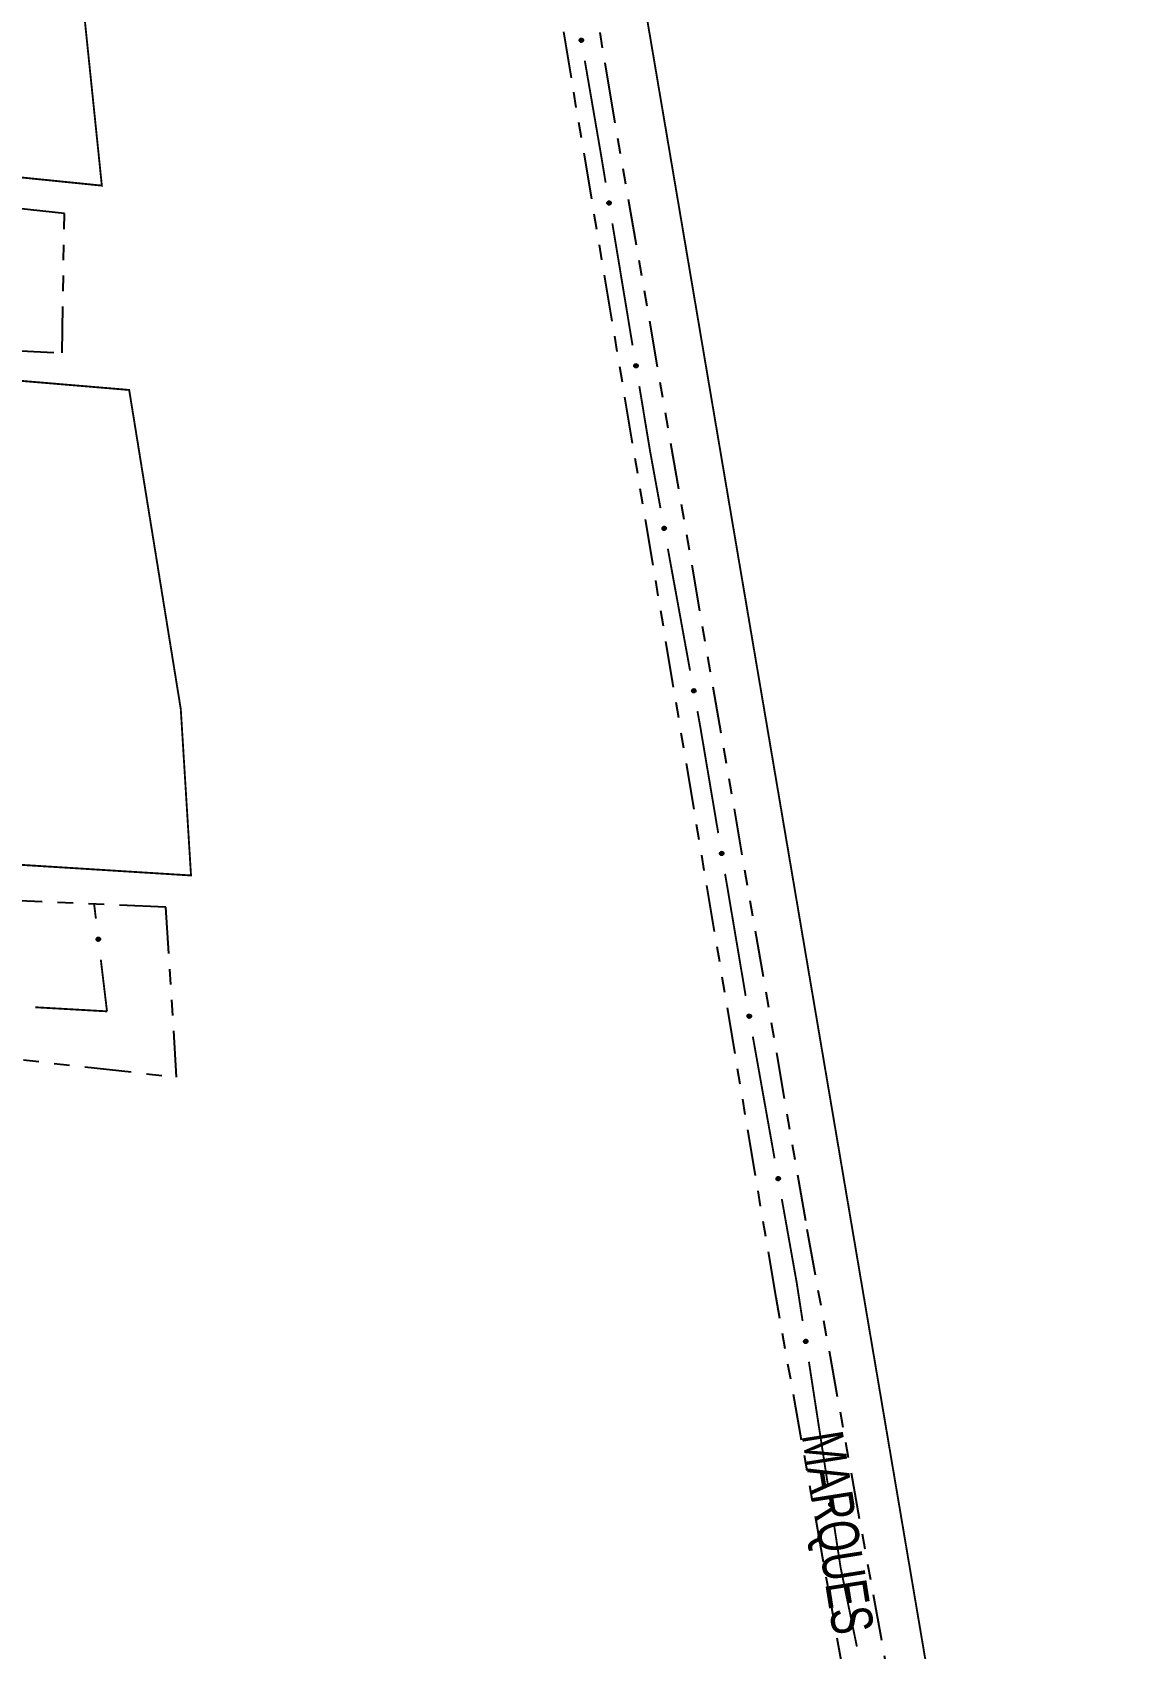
# Model space of a CAD drawing. Extents: x 212200 to 214553, y 4880545 to 4882659.
# Drawn here: x 212911.9 to 213019.2, y 4881572.1 to 4881728.8 of the extents above; entities that cross this region are included whole.
import ezdxf

# ---------------------------------------------------------------- set-up
doc = ezdxf.new("R2010")
doc.units = 0
doc.header["$LTSCALE"] = 1.5
doc.header["$MEASUREMENT"] = 0
doc.linetypes.add('TRACO_12', pattern=[2.5, 2, -0.5])
doc.linetypes.add('TRACO_25', pattern=[8, 3, -1, 1, -1, 1, -1])
for name, color, linetype in [('RU-QUADRA', 210, 'CONTINUOUS'), ('SV-EIXO-RUA-N-PAV', 6, 'CONTINUOUS'), ('SV-RUA-NAO-PAV', 7, 'CONTINUOUS'), ('SV-TXT-RUA-N-PAV', 7, 'CONTINUOUS')]:
    doc.layers.add(name, color=color, linetype=linetype)
doc.styles.add('ARIAL', font='ARIAL.SHX')

msp = doc.modelspace()

# ---------------------------------------------------------------- linework, layer by layer
at = {"layer": 'RU-QUADRA', "linetype": 'Continuous', "const_width": 0.18, "flags": 128}
msp.add_lwpolyline([(213102.179297, 4881570.507812), (213079.254985, 4881667.304371), (213069.1, 4881711.74), (213064.59, 4881730.87), (213048.17, 4881799.01), (213040.78, 4881829.77), (213014.41, 4881945.52), (213009.95, 4881964.98), (212996.36, 4882021.22), (212961.6, 4882016.15), (212946.72, 4882013.98), (212945.5, 4882019.14), (212933.14, 4882017.4), (212921.56, 4882015.69), (212925.05, 4881992.09), (212926.11, 4881985.75), (212938.3, 4881912.42), (212951.77, 4881838.36), (212961.95, 4881786.32), (212974.61, 4881711.7), (212979.76, 4881681.29), (212985.16, 4881649.49), (213002.00624, 4881550.149158)], dxfattribs=at)
at = {"layer": 'RU-QUADRA', "linetype": 'TRACO_12', "const_width": 0.18, "flags": 128}
for points in [[(212753.14, 4881730.73), (212722.796981, 4881733.844496), (212712.116992, 4881733.802882), (212705.121891, 4881731.44633), (212694.047904, 4881726.379435), (212692.789685, 4881726.277028), (212691.410657, 4881727.771747), (212668.148777, 4881779.456839), (212668.203514, 4881780.946535), (212669.634256, 4881782.460927), (212694.649016, 4881793.313657), (212698.316783, 4881794.250694), (212702.697204, 4881794.0566), (212731.73068, 4881790.923658), (212753.148274, 4881788.549413), (212814.98, 4881781.12), (212849.36, 4881777.92), (212848.65, 4881770.18), (212915.5, 4881761.34), (212915.5, 4881744.4), (212918.13, 4881718.89), (212918.64, 4881713.93), (212851.68, 4881720.7), (212769.95, 4881729.27)], [(212921.29, 4881694.12), (212894.2, 4881696.4), (212894.87, 4881702.78), (212791.42, 4881713.53), (212784.7, 4881654.75), (212899.91, 4881641.65), (212900.92, 4881648.7), (212927.283469, 4881647.055246), (212926.29, 4881663.19)]]:
    msp.add_lwpolyline(points, close=True, dxfattribs=at)
at = {"layer": 'SV-EIXO-RUA-N-PAV'}
for points in [[(212965.197181, 4881728.17765), (212965.237535, 4881728.150017), (212965.266567, 4881728.118016), (212965.283099, 4881728.084356), (212965.289952, 4881728.050802), (212965.293096, 4881728.015686), (212965.288455, 4881727.979582), (212965.274428, 4881727.940651), (212965.246993, 4881727.899976), (212965.212256, 4881727.87239), (212965.180123, 4881727.854417), (212965.145547, 4881727.845257), (212965.111382, 4881727.842774), (212965.074039, 4881727.848835), (212965.034725, 4881727.863435), (212964.994492, 4881727.892012), (212964.966246, 4881727.92358), (212964.95111, 4881727.956558), (212964.942121, 4881727.991376), (212964.939341, 4881728.027266), (212964.9441, 4881728.06268), (212964.958872, 4881728.102237), (212964.987604, 4881728.141573), (212965.018768, 4881728.170105), (212965.051524, 4881728.185699), (212965.086003, 4881728.193777), (212965.121186, 4881728.197359), (212965.157673, 4881728.194205), (212965.197181, 4881728.17765)], [(212967.884058, 4881712.404185), (212967.924223, 4881712.376277), (212967.953036, 4881712.344079), (212967.969338, 4881712.310307), (212967.975962, 4881712.276708), (212967.978867, 4881712.241571), (212967.97398, 4881712.205499), (212967.959688, 4881712.166665), (212967.931975, 4881712.126178), (212967.897051, 4881712.09883), (212967.864797, 4881712.081076), (212967.830159, 4881712.072152), (212967.795978, 4881712.069902), (212967.758677, 4881712.076217), (212967.719463, 4881712.091085), (212967.679426, 4881712.119936), (212967.651396, 4881712.151696), (212967.636485, 4881712.184776), (212967.627734, 4881712.219655), (212967.625198, 4881712.255563), (212967.630199, 4881712.290944), (212967.64524, 4881712.330399), (212967.67424, 4881712.369538), (212967.705598, 4881712.397857), (212967.738459, 4881712.413228), (212967.772992, 4881712.42107), (212967.808199, 4881712.424412), (212967.844663, 4881712.42101), (212967.884058, 4881712.404185)], [(212970.496025, 4881696.618824), (212970.536189, 4881696.590916), (212970.565002, 4881696.558718), (212970.581304, 4881696.524946), (212970.587928, 4881696.491347), (212970.590833, 4881696.45621), (212970.585946, 4881696.420138), (212970.571654, 4881696.381304), (212970.543942, 4881696.340817), (212970.509018, 4881696.313468), (212970.476763, 4881696.295715), (212970.442125, 4881696.286791), (212970.407944, 4881696.28454), (212970.370643, 4881696.290856), (212970.33143, 4881696.305724), (212970.291393, 4881696.334575), (212970.263362, 4881696.366335), (212970.248452, 4881696.399415), (212970.2397, 4881696.434294), (212970.237164, 4881696.470202), (212970.242166, 4881696.505583), (212970.257206, 4881696.545037), (212970.286206, 4881696.584176), (212970.317564, 4881696.612495), (212970.350425, 4881696.627866), (212970.384958, 4881696.635709), (212970.420165, 4881696.639051), (212970.45663, 4881696.635648), (212970.496025, 4881696.618824)], [(212973.229137, 4881680.85633), (212973.269749, 4881680.829077), (212973.29908, 4881680.79735), (212973.315927, 4881680.763847), (212973.323095, 4881680.73036), (212973.326569, 4881680.695274), (212973.322268, 4881680.659128), (212973.308607, 4881680.620067), (212973.281555, 4881680.579136), (212973.247079, 4881680.551225), (212973.215117, 4881680.532951), (212973.180628, 4881680.523467), (212973.146488, 4881680.520663), (212973.109089, 4881680.526372), (212973.06964, 4881680.540603), (212973.02914, 4881680.568801), (212973.000598, 4881680.600102), (212972.985154, 4881680.632936), (212972.975838, 4881680.667669), (212972.972721, 4881680.703531), (212972.977147, 4881680.738988), (212972.991547, 4881680.778682), (212973.019908, 4881680.818286), (212973.050802, 4881680.847109), (212973.083411, 4881680.863011), (212973.117812, 4881680.871412), (212973.15296, 4881680.875325), (212973.189475, 4881680.872514), (212973.229137, 4881680.85633)], [(212976.096673, 4881665.115388), (212976.137285, 4881665.088136), (212976.166616, 4881665.056409), (212976.183463, 4881665.022906), (212976.190631, 4881664.989418), (212976.194105, 4881664.954333), (212976.189804, 4881664.918187), (212976.176143, 4881664.879126), (212976.149091, 4881664.838195), (212976.114615, 4881664.810284), (212976.082652, 4881664.79201), (212976.048164, 4881664.782525), (212976.014024, 4881664.779721), (212975.976625, 4881664.785431), (212975.937176, 4881664.799661), (212975.896676, 4881664.827859), (212975.868134, 4881664.859161), (212975.85269, 4881664.891995), (212975.843374, 4881664.926727), (212975.840256, 4881664.962589), (212975.844683, 4881664.998047), (212975.859083, 4881665.03774), (212975.887444, 4881665.077344), (212975.918338, 4881665.106168), (212975.950946, 4881665.122069), (212975.985348, 4881665.130471), (212976.020496, 4881665.134383), (212976.057011, 4881665.131572), (212976.096673, 4881665.115388)], [(212978.803971, 4881649.344873), (212978.84422, 4881649.317087), (212978.87313, 4881649.284976), (212978.889534, 4881649.251254), (212978.89626, 4881649.217675), (212978.899271, 4881649.182547), (212978.894494, 4881649.146461), (212978.880319, 4881649.107583), (212978.85273, 4881649.067012), (212978.817889, 4881649.039559), (212978.785689, 4881649.021707), (212978.751078, 4881649.012678), (212978.716904, 4881649.010324), (212978.679583, 4881649.016527), (212978.640325, 4881649.031276), (212978.600201, 4881649.060005), (212978.572074, 4881649.09168), (212978.557064, 4881649.124715), (212978.548207, 4881649.159567), (212978.545562, 4881649.195467), (212978.550456, 4881649.230863), (212978.565377, 4881649.270363), (212978.594258, 4881649.30959), (212978.62553, 4881649.338004), (212978.658345, 4881649.353474), (212978.692854, 4881649.361422), (212978.72805, 4881649.36487), (212978.764525, 4881649.361578), (212978.803971, 4881649.344873)], [(212918.209191, 4881640.71962), (212918.170309, 4881640.749289), (212918.142959, 4881640.782739), (212918.128177, 4881640.817203), (212918.123056, 4881640.851064), (212918.121719, 4881640.886296), (212918.128208, 4881640.922114), (212918.144215, 4881640.960273), (212918.173703, 4881640.999486), (212918.209811, 4881641.025251), (212918.242824, 4881641.041551), (212918.277825, 4881641.048923), (212918.312072, 4881641.049649), (212918.349055, 4881641.041678), (212918.387567, 4881641.025079), (212918.42628, 4881640.994473), (212918.452868, 4881640.961496), (212918.46629, 4881640.927785), (212918.473479, 4881640.892551), (212918.474413, 4881640.856566), (212918.467841, 4881640.821442), (212918.451058, 4881640.782697), (212918.420344, 4881640.744888), (212918.387756, 4881640.717994), (212918.354243, 4881640.704102), (212918.319395, 4881640.697805), (212918.284074, 4881640.696034), (212918.247797, 4881640.701058), (212918.209191, 4881640.71962)], [(212981.471605, 4881633.569913), (212981.512114, 4881633.542508), (212981.541326, 4881633.510671), (212981.558047, 4881633.477105), (212981.565089, 4881633.443591), (212981.568432, 4881633.408493), (212981.563995, 4881633.372363), (212981.550188, 4881633.333354), (212981.522982, 4881633.292525), (212981.488401, 4881633.264744), (212981.456371, 4881633.24659), (212981.421847, 4881633.237234), (212981.387696, 4881633.234559), (212981.350319, 4881633.240409), (212981.310924, 4881633.254787), (212981.27053, 4881633.283137), (212981.242106, 4881633.314545), (212981.226785, 4881633.347437), (212981.2176, 4881633.382204), (212981.214616, 4881633.418078), (212981.219177, 4881633.453518), (212981.233725, 4881633.493157), (212981.262234, 4881633.532655), (212981.293237, 4881633.561362), (212981.325904, 4881633.577141), (212981.360337, 4881633.585413), (212981.395499, 4881633.589194), (212981.432004, 4881633.586246), (212981.471605, 4881633.569913)], [(212984.280029, 4881617.818318), (212984.320538, 4881617.790913), (212984.34975, 4881617.759076), (212984.366471, 4881617.72551), (212984.373513, 4881617.691996), (212984.376856, 4881617.656898), (212984.372419, 4881617.620768), (212984.358612, 4881617.581759), (212984.331406, 4881617.540929), (212984.296825, 4881617.513148), (212984.264794, 4881617.494994), (212984.230271, 4881617.485639), (212984.19612, 4881617.482963), (212984.158743, 4881617.488813), (212984.119347, 4881617.503192), (212984.078954, 4881617.531542), (212984.05053, 4881617.56295), (212984.035209, 4881617.595841), (212984.026023, 4881617.630609), (212984.02304, 4881617.666482), (212984.0276, 4881617.701923), (212984.042149, 4881617.741562), (212984.070658, 4881617.781059), (212984.101661, 4881617.809767), (212984.134328, 4881617.825546), (212984.168761, 4881617.833818), (212984.203923, 4881617.837599), (212984.240428, 4881617.83465), (212984.280029, 4881617.818318)], [(212986.95811, 4881602.042438), (212986.997964, 4881602.014088), (212987.026419, 4881601.981573), (212987.042347, 4881601.947623), (212987.048599, 4881601.913953), (212987.051116, 4881601.878786), (212987.045831, 4881601.84277), (212987.03111, 4881601.804096), (212987.002952, 4881601.763918), (212986.967728, 4881601.736957), (212986.93528, 4881601.719561), (212986.900545, 4881601.71102), (212986.866341, 4881601.709148), (212986.829112, 4881601.715875), (212986.790065, 4881601.731175), (212986.75035, 4881601.760467), (212986.722672, 4881601.792535), (212986.708128, 4881601.825777), (212986.699762, 4881601.860751), (212986.697623, 4881601.896685), (212986.703015, 4881601.932008), (212986.718491, 4881601.971294), (212986.747922, 4881602.010111), (212986.77959, 4881602.038082), (212986.81262, 4881602.053088), (212986.847237, 4881602.060549), (212986.882479, 4881602.063502), (212986.918904, 4881602.059696), (212986.95811, 4881602.042438)], [(212989.395492, 4881586.229178), (212989.435346, 4881586.200829), (212989.463801, 4881586.168314), (212989.479729, 4881586.134364), (212989.485981, 4881586.100693), (212989.488498, 4881586.065526), (212989.483213, 4881586.029511), (212989.468492, 4881585.990837), (212989.440334, 4881585.950659), (212989.40511, 4881585.923698), (212989.372662, 4881585.906302), (212989.337927, 4881585.897761), (212989.303723, 4881585.895889), (212989.266494, 4881585.902616), (212989.227448, 4881585.917916), (212989.187732, 4881585.947208), (212989.160054, 4881585.979276), (212989.14551, 4881586.012518), (212989.137144, 4881586.047492), (212989.135006, 4881586.083426), (212989.140397, 4881586.118749), (212989.155873, 4881586.158035), (212989.185304, 4881586.196852), (212989.216972, 4881586.224822), (212989.250002, 4881586.239829), (212989.284619, 4881586.24729), (212989.319861, 4881586.250243), (212989.356286, 4881586.246437), (212989.395492, 4881586.229178)]]:
    msp.add_lwpolyline(points, close=True, dxfattribs=at)
for points in [[(212964.939341, 4881728.027266), (212964.966246, 4881727.92358)], [(212964.943084, 4881728.040804), (212964.978796, 4881727.914036)], [(212964.9441, 4881728.06268), (212964.994492, 4881727.892012)], [(212964.954767, 4881728.077436), (212965.012832, 4881727.88529)], [(212964.958872, 4881728.102237), (212965.034725, 4881727.863435)], [(212964.975398, 4881728.118381), (212965.05336, 4881727.859048)], [(212964.987604, 4881728.141573), (212965.074039, 4881727.848835)], [(212965.002568, 4881728.15353), (212965.090873, 4881727.850286)], [(212965.018768, 4881728.170105), (212965.111382, 4881727.842774)], [(212965.034978, 4881728.174351), (212965.127458, 4881727.846904)], [(212965.051524, 4881728.185699), (212965.145547, 4881727.845257)], [(212965.06878, 4881728.187105), (212965.159962, 4881727.851126)], [(212965.086003, 4881728.193777), (212965.180123, 4881727.854417)], [(212965.105317, 4881728.192022), (212965.197101, 4881727.868609)], [(212965.121186, 4881728.197359), (212965.212256, 4881727.87239)], [(212965.140094, 4881728.191097), (212965.22928, 4881727.890775)], [(212965.157673, 4881728.194205), (212965.246993, 4881727.899976)], [(212965.175798, 4881728.184793), (212965.258258, 4881727.923467)], [(212965.197181, 4881728.17765), (212965.274428, 4881727.940651)], [(212965.218551, 4881728.161705), (212965.27977, 4881727.967332)], [(212965.237535, 4881728.150017), (212965.288455, 4881727.979582)], [(212965.254164, 4881728.131846), (212965.288299, 4881728.00619)], [(212965.266567, 4881728.118016), (212965.293096, 4881728.015686)], [(212967.625198, 4881712.255563), (212967.651396, 4881712.151696)], [(212967.629034, 4881712.269075), (212967.663881, 4881712.142066)], [(212967.630199, 4881712.290944), (212967.679426, 4881712.119936)], [(212967.640966, 4881712.305627), (212967.69772, 4881712.113089)], [(212967.64524, 4881712.330399), (212967.719463, 4881712.091085)], [(212967.661876, 4881712.34643), (212967.738068, 4881712.086571)], [(212967.67424, 4881712.369538), (212967.758677, 4881712.076217)], [(212967.689285, 4881712.381393), (212967.77552, 4881712.077554)], [(212967.705598, 4881712.397857), (212967.795978, 4881712.069902)], [(212967.721836, 4881712.401993), (212967.812081, 4881712.073922)], [(212967.738459, 4881712.413228), (212967.830159, 4881712.072152)], [(212967.755724, 4881712.414515), (212967.844613, 4881712.077922)], [(212967.772992, 4881712.42107), (212967.864797, 4881712.081076)], [(212967.792295, 4881712.419184), (212967.881871, 4881712.095152)], [(212967.808199, 4881712.424412), (212967.897051, 4881712.09883)], [(212967.827064, 4881712.418021), (212967.9142, 4881712.117098)], [(212967.844663, 4881712.42101), (212967.931975, 4881712.126178)], [(212967.862724, 4881712.411474), (212967.9434, 4881712.149591)], [(212967.884058, 4881712.404185), (212967.959688, 4881712.166665)], [(212967.905319, 4881712.388095), (212967.965211, 4881712.19331)], [(212967.924223, 4881712.376277), (212967.97398, 4881712.205499)], [(212967.940727, 4881712.357994), (212967.974005, 4881712.232108)], [(212967.953036, 4881712.344079), (212967.978867, 4881712.241571)], [(212970.237164, 4881696.470202), (212970.263362, 4881696.366335)], [(212970.241, 4881696.483714), (212970.275847, 4881696.356705)], [(212970.242166, 4881696.505583), (212970.291393, 4881696.334575)], [(212970.252932, 4881696.520265), (212970.309687, 4881696.327727)], [(212970.257206, 4881696.545037), (212970.33143, 4881696.305724)], [(212970.273842, 4881696.561068), (212970.350034, 4881696.30121)], [(212970.286206, 4881696.584176), (212970.370643, 4881696.290856)], [(212970.301251, 4881696.596031), (212970.387486, 4881696.292193)], [(212970.317564, 4881696.612495), (212970.407944, 4881696.28454)], [(212970.333802, 4881696.616631), (212970.424047, 4881696.288561)], [(212970.350425, 4881696.627866), (212970.442125, 4881696.286791)], [(212970.36769, 4881696.629154), (212970.456579, 4881696.292561)], [(212970.384958, 4881696.635709), (212970.476763, 4881696.295715)], [(212970.404261, 4881696.633822), (212970.493838, 4881696.309791)], [(212970.420165, 4881696.639051), (212970.509018, 4881696.313468)], [(212970.43903, 4881696.63266), (212970.526166, 4881696.331737)], [(212970.45663, 4881696.635648), (212970.543942, 4881696.340817)], [(212970.47469, 4881696.626113), (212970.555366, 4881696.36423)], [(212970.496025, 4881696.618824), (212970.571654, 4881696.381304)], [(212970.517285, 4881696.602733), (212970.577177, 4881696.407948)], [(212970.536189, 4881696.590916), (212970.585946, 4881696.420138)], [(212970.552693, 4881696.572632), (212970.585971, 4881696.446746)], [(212970.565002, 4881696.558718), (212970.590833, 4881696.45621)], [(212972.972721, 4881680.703531), (212973.000598, 4881680.600102)], [(212972.976337, 4881680.717104), (212973.013238, 4881680.590676)], [(212972.977147, 4881680.738988), (212973.02914, 4881680.568801)], [(212972.987675, 4881680.753844), (212973.047543, 4881680.562251)], [(212972.991547, 4881680.778682), (212973.06964, 4881680.540603)], [(212973.007921, 4881680.79498), (212973.088315, 4881680.536391)], [(212973.019908, 4881680.818286), (212973.109089, 4881680.526372)], [(212973.034759, 4881680.830383), (212973.125909, 4881680.527982)], [(212973.050802, 4881680.847109), (212973.146488, 4881680.520663)], [(212973.066972, 4881680.851508), (212973.162524, 4881680.524944)], [(212973.083411, 4881680.863011), (212973.180628, 4881680.523467)], [(212973.100652, 4881680.864578), (212973.194986, 4881680.529471)], [(212973.117812, 4881680.871412), (212973.215117, 4881680.532951)], [(212973.137142, 4881680.869839), (212973.231961, 4881680.547302)], [(212973.15296, 4881680.875325), (212973.247079, 4881680.551225)], [(212973.171926, 4881680.86924), (212973.263929, 4881680.569769)], [(212973.189475, 4881680.872514), (212973.281555, 4881680.579136)], [(212973.207688, 4881680.863272), (212973.292599, 4881680.602732)], [(212973.229137, 4881680.85633), (212973.308607, 4881680.620067)], [(212973.250656, 4881680.840586), (212973.313698, 4881680.646798)], [(212973.269749, 4881680.829077), (212973.322268, 4881680.659128)], [(212973.286547, 4881680.811063), (212973.321862, 4881680.685733)], [(212973.29908, 4881680.79735), (212973.326569, 4881680.695274)], [(212975.840256, 4881664.962589), (212975.868134, 4881664.859161)], [(212975.843873, 4881664.976162), (212975.880774, 4881664.849735)], [(212975.844683, 4881664.998047), (212975.896676, 4881664.827859)], [(212975.855211, 4881665.012902), (212975.915079, 4881664.821309)], [(212975.859083, 4881665.03774), (212975.937176, 4881664.799661)], [(212975.875456, 4881665.054039), (212975.955851, 4881664.795449)], [(212975.887444, 4881665.077344), (212975.976625, 4881664.785431)], [(212975.902295, 4881665.089441), (212975.993444, 4881664.787041)], [(212975.918338, 4881665.106168), (212976.014024, 4881664.779721)], [(212975.934508, 4881665.110566), (212976.030059, 4881664.784002)], [(212975.950946, 4881665.122069), (212976.048164, 4881664.782525)], [(212975.968188, 4881665.123637), (212976.062522, 4881664.788529)], [(212975.985348, 4881665.130471), (212976.082652, 4881664.79201)], [(212976.004678, 4881665.128897), (212976.099496, 4881664.806361)], [(212976.020496, 4881665.134383), (212976.114615, 4881664.810284)], [(212976.039462, 4881665.128299), (212976.131465, 4881664.828828)], [(212976.057011, 4881665.131572), (212976.149091, 4881664.838195)], [(212976.075223, 4881665.122331), (212976.160135, 4881664.86179)], [(212976.096673, 4881665.115388), (212976.176143, 4881664.879126)], [(212976.118192, 4881665.099645), (212976.181234, 4881664.905856)], [(212976.137285, 4881665.088136), (212976.189804, 4881664.918187)], [(212976.154083, 4881665.070122), (212976.189397, 4881664.944792)], [(212976.166616, 4881665.056409), (212976.194105, 4881664.954333)], [(212978.545562, 4881649.195467), (212978.572074, 4881649.09168)], [(212978.549357, 4881649.208991), (212978.584589, 4881649.082088)], [(212978.550456, 4881649.230863), (212978.600201, 4881649.060005)], [(212978.561178, 4881649.245579), (212978.618516, 4881649.053213)], [(212978.565377, 4881649.270363), (212978.640325, 4881649.031276)], [(212978.581965, 4881649.286445), (212978.658944, 4881649.026818)], [(212978.594258, 4881649.30959), (212978.679583, 4881649.016527)], [(212978.609267, 4881649.32149), (212978.696423, 4881649.017915)], [(212978.62553, 4881649.338004), (212978.716904, 4881649.010324)], [(212978.641756, 4881649.342189), (212978.732995, 4881649.014394)], [(212978.658345, 4881649.353474), (212978.751078, 4881649.012678)], [(212978.675606, 4881649.354814), (212978.765514, 4881649.018492)], [(212978.692854, 4881649.361422), (212978.785689, 4881649.021707)], [(212978.712162, 4881649.359593), (212978.80272, 4881649.035835)], [(212978.72805, 4881649.36487), (212978.817889, 4881649.039559)], [(212978.746935, 4881649.358537), (212978.834982, 4881649.057879)], [(212978.764525, 4881649.361578), (212978.85273, 4881649.067012)], [(212978.782614, 4881649.352098), (212978.864084, 4881649.09046)], [(212978.803971, 4881649.344873), (212978.880319, 4881649.107583)], [(212978.82528, 4881649.328847), (212978.885762, 4881649.134244)], [(212978.84422, 4881649.317087), (212978.894494, 4881649.146461)], [(212978.860779, 4881649.298853), (212978.894438, 4881649.173069)], [(212978.87313, 4881649.284976), (212978.899271, 4881649.182547)], [(212918.142959, 4881640.782739), (212918.121719, 4881640.886296)], [(212918.154635, 4881640.76829), (212918.126997, 4881640.895533)], [(212918.170309, 4881640.749289), (212918.128208, 4881640.922114)], [(212918.188668, 4881640.736641), (212918.137511, 4881640.933901)], [(212918.209191, 4881640.71962), (212918.144215, 4881640.960273)], [(212918.230179, 4881640.711388), (212918.161247, 4881640.976604)], [(212918.247797, 4881640.701058), (212918.173703, 4881640.999486)], [(212918.265513, 4881640.703259), (212918.191865, 4881641.007765)], [(212918.284074, 4881640.696034), (212918.209811, 4881641.025251)], [(212918.300195, 4881640.70055), (212918.225139, 4881641.028249)], [(212918.319395, 4881640.697805), (212918.242824, 4881641.041551)], [(212918.336938, 4881640.703584), (212918.263128, 4881641.043802)], [(212918.354243, 4881640.704102), (212918.277825, 4881641.048923)], [(212918.37135, 4881640.714585), (212918.295806, 4881641.046349)], [(212918.387756, 4881640.717994), (212918.312072, 4881641.049649)], [(212918.404786, 4881640.733715), (212918.332169, 4881641.041093)], [(212918.420344, 4881640.744888), (212918.349055, 4881641.041678)], [(212918.433725, 4881640.767423), (212918.369182, 4881641.030417)], [(212918.451058, 4881640.782697), (212918.387567, 4881641.025079)], [(212918.456431, 4881640.807254), (212918.408309, 4881641.002129)], [(212918.467841, 4881640.821442), (212918.42628, 4881640.994473)], [(212918.469979, 4881640.843237), (212918.440824, 4881640.971673)], [(212918.474413, 4881640.856566), (212918.452868, 4881640.961496)], [(212981.214616, 4881633.418078), (212981.242106, 4881633.314545)], [(212981.218284, 4881633.431637), (212981.25471, 4881633.305072)], [(212981.219177, 4881633.453518), (212981.27053, 4881633.283137)], [(212981.22976, 4881633.468334), (212981.288908, 4881633.276518)], [(212981.233725, 4881633.493157), (212981.310924, 4881633.254787)], [(212981.25016, 4881633.509394), (212981.329583, 4881633.250505)], [(212981.262234, 4881633.532655), (212981.350319, 4881633.240409)], [(212981.27713, 4881633.544696), (212981.367145, 4881633.241956)], [(212981.293237, 4881633.561362), (212981.387696, 4881633.234559)], [(212981.309423, 4881633.5657), (212981.403748, 4881633.23878)], [(212981.325904, 4881633.577141), (212981.421847, 4881633.237234)], [(212981.343152, 4881633.578644), (212981.436227, 4881633.243184)], [(212981.360337, 4881633.585413), (212981.456371, 4881633.24659)], [(212981.379662, 4881633.583767), (212981.473268, 4881633.260877)], [(212981.395499, 4881633.589194), (212981.488401, 4881633.264744)], [(212981.414442, 4881633.583038), (212981.505321, 4881633.283224)], [(212981.432004, 4881633.586246), (212981.522982, 4881633.292525)], [(212981.450182, 4881633.576936), (212981.534114, 4881633.316079)], [(212981.471605, 4881633.569913), (212981.550188, 4881633.333354)], [(212981.493064, 4881633.554089), (212981.555378, 4881633.360065)], [(212981.512114, 4881633.542508), (212981.563995, 4881633.372363)], [(212981.528845, 4881633.524431), (212981.563688, 4881633.39897)], [(212981.541326, 4881633.510671), (212981.568432, 4881633.408493)], [(212984.038184, 4881617.716739), (212984.097332, 4881617.524923)], [(212984.042149, 4881617.741562), (212984.119347, 4881617.503192)], [(212984.058584, 4881617.757799), (212984.138007, 4881617.49891)], [(212984.070658, 4881617.781059), (212984.158743, 4881617.488813)], [(212984.085554, 4881617.793101), (212984.175568, 4881617.49036)], [(212984.101661, 4881617.809767), (212984.19612, 4881617.482963)], [(212984.117847, 4881617.814105), (212984.212172, 4881617.487184)], [(212984.134328, 4881617.825546), (212984.230271, 4881617.485639)], [(212984.151576, 4881617.827049), (212984.244651, 4881617.491589)], [(212984.168761, 4881617.833818), (212984.264794, 4881617.494994)], [(212984.188085, 4881617.832172), (212984.281692, 4881617.509282)], [(212984.203923, 4881617.837599), (212984.296825, 4881617.513148)], [(212984.222866, 4881617.831443), (212984.313745, 4881617.531629)], [(212984.240428, 4881617.83465), (212984.331406, 4881617.540929)], [(212984.258605, 4881617.825341), (212984.342538, 4881617.564483)], [(212984.280029, 4881617.818318), (212984.358612, 4881617.581759)], [(212984.301488, 4881617.802494), (212984.363802, 4881617.60847)], [(212984.320538, 4881617.790913), (212984.372419, 4881617.620768)], [(212984.337269, 4881617.772836), (212984.372112, 4881617.647375)], [(212984.34975, 4881617.759076), (212984.376856, 4881617.656898)], [(212984.02304, 4881617.666482), (212984.05053, 4881617.56295)], [(212984.026708, 4881617.680042), (212984.063134, 4881617.553476)], [(212984.0276, 4881617.701923), (212984.078954, 4881617.531542)], [(212986.77959, 4881602.038082), (212986.866341, 4881601.709148)], [(212986.795874, 4881602.042038), (212986.882488, 4881601.71299)], [(212986.81262, 4881602.053088), (212986.900545, 4881601.71102)], [(212986.829898, 4881602.054185), (212986.915062, 4881601.716631)], [(212986.847237, 4881602.060549), (212986.93528, 4881601.719561)], [(212986.866518, 4881602.058449), (212986.952508, 4881601.733447)], [(212986.882479, 4881602.063502), (212986.967728, 4881601.736957)], [(212986.901272, 4881602.056903), (212986.985078, 4881601.755035)], [(212986.918904, 4881602.059696), (212987.002952, 4881601.763918)], [(212986.936858, 4881602.049962), (212987.014635, 4881601.787204)], [(212986.95811, 4881602.042438), (212987.03111, 4881601.804096)], [(212986.697623, 4881601.896685), (212986.722672, 4881601.792535)], [(212986.701609, 4881601.910154), (212986.73505, 4881601.782768)], [(212986.703015, 4881601.932008), (212986.75035, 4881601.760467)], [(212986.713944, 4881601.946571), (212986.768567, 4881601.753418)], [(212986.718491, 4881601.971294), (212986.790065, 4881601.731175)], [(212986.735303, 4881601.987141), (212986.808619, 4881601.726456)], [(212986.747922, 4881602.010111), (212986.829112, 4881601.715875)], [(212986.763097, 4881602.021799), (212986.845969, 4881601.717026)], [(212986.979191, 4881602.026113), (212987.036928, 4881601.830678)], [(212986.997964, 4881602.014088), (212987.045831, 4881601.84277)], [(212987.014265, 4881601.995623), (212987.04615, 4881601.869377)], [(212987.026419, 4881601.981573), (212987.051116, 4881601.878786)], [(212989.135006, 4881586.083426), (212989.160054, 4881585.979276)], [(212989.138991, 4881586.096895), (212989.172432, 4881585.969508)], [(212989.140397, 4881586.118749), (212989.187732, 4881585.947208)], [(212989.151326, 4881586.133312), (212989.205949, 4881585.940159)], [(212989.155873, 4881586.158035), (212989.227448, 4881585.917916)], [(212989.172685, 4881586.173881), (212989.246001, 4881585.913197)], [(212989.185304, 4881586.196852), (212989.266494, 4881585.902616)], [(212989.200479, 4881586.208539), (212989.283351, 4881585.903767)], [(212989.216972, 4881586.224822), (212989.303723, 4881585.895889)], [(212989.233256, 4881586.228778), (212989.31987, 4881585.899731)], [(212989.250002, 4881586.239829), (212989.337927, 4881585.897761)], [(212989.26728, 4881586.240926), (212989.352444, 4881585.903371)], [(212989.284619, 4881586.24729), (212989.372662, 4881585.906302)], [(212989.3039, 4881586.24519), (212989.389891, 4881585.920188)], [(212989.319861, 4881586.250243), (212989.40511, 4881585.923698)], [(212989.338654, 4881586.243643), (212989.42246, 4881585.941776)], [(212989.356286, 4881586.246437), (212989.440334, 4881585.950659)], [(212989.37424, 4881586.236703), (212989.452017, 4881585.973944)], [(212989.395492, 4881586.229178), (212989.468492, 4881585.990837)], [(212989.416573, 4881586.212854), (212989.47431, 4881586.017419)], [(212989.435346, 4881586.200829), (212989.483213, 4881586.029511)], [(212989.451647, 4881586.182363), (212989.483532, 4881586.056118)], [(212989.463801, 4881586.168314), (212989.488498, 4881586.065526)]]:
    msp.add_lwpolyline(points, dxfattribs=at)
at = {"layer": 'SV-EIXO-RUA-N-PAV', "const_width": 0.18}
for points in [[(212965.453066, 4881726.046451), (212966.812833, 4881718.162859)], [(212966.812833, 4881718.162859), (212966.97944, 4881717.196912)], [(212966.97944, 4881717.196912), (212967.472414, 4881714.217632)], [(212968.125406, 4881710.271291), (212970.084381, 4881698.43227)], [(212970.737372, 4881694.48593), (212971.71686, 4881688.56642)], [(212971.71686, 4881688.56642), (212971.758127, 4881688.317022)], [(212971.758127, 4881688.317022), (212972.788148, 4881682.662865)], [(212973.505032, 4881678.727629), (212975.655684, 4881666.921923)], [(212976.372568, 4881662.986688), (212976.551789, 4881662.002879)], [(212976.551789, 4881662.002879), (212976.640698, 4881661.514822)], [(212976.640698, 4881661.514822), (212978.386834, 4881651.157064)], [(212979.05178, 4881647.21272), (212981.046621, 4881635.37969)], [(212917.943933, 4881643.854023), (212917.894016, 4881644.269996)], [(212918.063078, 4881642.861146), (212917.943933, 4881643.854023)], [(212919.14063, 4881633.881546), (212918.539659, 4881638.889639)], [(212912.195981, 4881634.278382), (212918.186209, 4881633.936083)], [(212918.186209, 4881633.936083), (212919.14063, 4881633.881546)], [(212981.739506, 4881631.440192), (212983.845824, 4881619.626495)], [(212984.54793, 4881615.688597), (212985.952142, 4881607.812799)], [(212985.952142, 4881607.812799), (212985.990303, 4881607.598769)], [(212985.990303, 4881607.598769), (212986.56653, 4881603.860322)], [(212987.175875, 4881599.907007), (212989.003912, 4881588.047063)], [(212989.613257, 4881584.093748), (212990.222603, 4881580.140433)], [(212990.222603, 4881580.140433), (212990.249567, 4881579.965493)], [(212990.249567, 4881579.965493), (212991.825353, 4881572.302848)]]:
    msp.add_lwpolyline(points, dxfattribs=at)
at = {"layer": 'SV-RUA-NAO-PAV', "linetype": 'TRACO_25'}
for points in [[(212997.248149, 4881362.813699, 15.446812), (212987.938815, 4881409.47444, 15.002928), (212978.449783, 4881469.372282, 14.962574), (212976.228014, 4881481.191859, 15.204693), (212977.766495, 4881490.511505, 15.184517), (212983.305282, 4881496.931235, 15.305576), (212991.484518, 4881499.851079, 15.245047), (212998.00381, 4881502.810931, 15.265223), (213001.342616, 4881509.630659, 15.083633), (212983.988142, 4881606.127196, 14.39763), (212964.150351, 4881724.382943, 13.550214), (212947.034752, 4881827.999215, 11.653616), (212931.481311, 4881917.476, 9.39384), (212914.647304, 4882010.872648, 6.710355), (212912.986348, 4882017.372417, 6.649825), (212911.005889, 4882020.772304, 6.347177), (212907.510475, 4882022.009805, 6.205941)], [(212917.125613, 4882021.072256, 6.548943), (212917.266099, 4882017.932371, 6.891944), (212935.601204, 4881917.175987, 9.676311), (212949.933954, 4881832.399035, 11.996617), (212967.610212, 4881724.44292, 13.590567), (212986.986989, 4881612.766932, 14.639749), (213005.322181, 4881511.450568, 14.821338)], [(212897.506885, 4881698.624289, 13.247565), (212914.806381, 4881697.704221, 13.368625), (212915.004254, 4881711.22372, 13.378713), (212852.455522, 4881718.083837, 12.894475)], [(212893.147617, 4881631.186807, 14.559043), (212925.886968, 4881627.506749, 14.589308), (212924.844425, 4881643.976147, 14.569131), (212906.47499, 4881644.766226, 14.216041)]]:
    msp.add_polyline3d(points, dxfattribs=at)

# ---------------------------------------------------------------- texts
at = {"layer": 'SV-TXT-RUA-N-PAV', "style": 'ARIAL', "width": 0.7}
msp.add_text('MARQUES', height=4, rotation=279, dxfattribs=at).set_placement((212986.469949, 4881592.800868))

doc.saveas('drawing.dxf')
